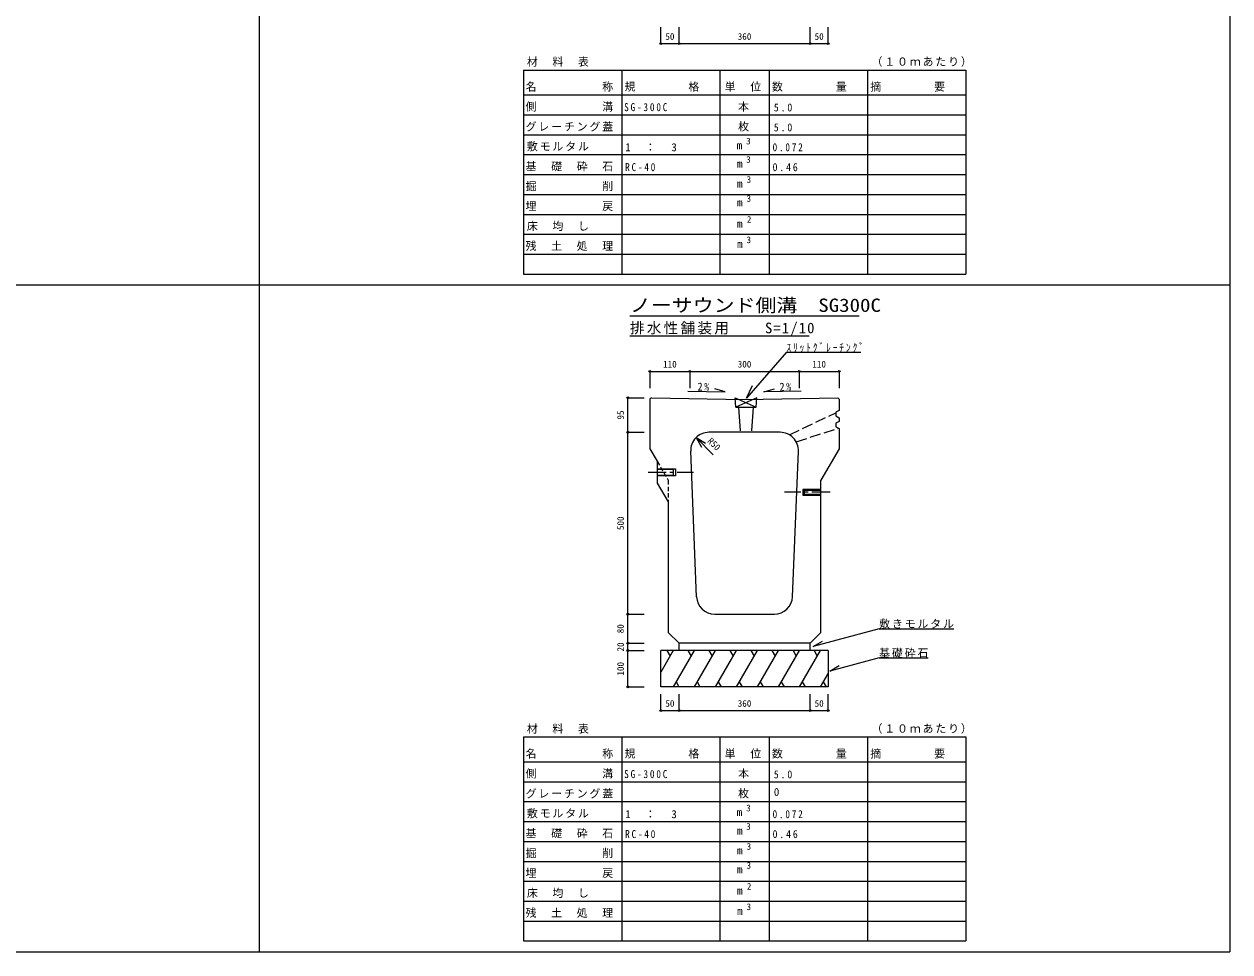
# Model space of a CAD drawing. Units: millimetres at full size, sheet at 1:10. Extents: x -5591 to 2409, y -2765 to 2935.
# Drawn here: x -903 to 2409, y -2765 to -214 of the extents above; entities that cross this region are included whole.
import ezdxf
from ezdxf.enums import TextEntityAlignment as Align

# ---------------------------------------------------------------- set-up
doc = ezdxf.new("R2010")
doc.units = ezdxf.units.MM
doc.header["$LTSCALE"] = 10
doc.header["$PDMODE"] = 32
doc.header["$PDSIZE"] = 5
for name, pattern in [('CHAIN1', [8, 5, -1, 1, -1]), ('DASHED1', [1.8, 1.2, -0.6]), ('DASHED3', [4, 3, -1])]:
    doc.linetypes.add(name, pattern=pattern)
doc.layers.add('0-0_通り芯', color=7, linetype='Continuous')
doc.styles.add('ＭＳ ゴシック', font='')
doc.styles.get('ＭＳ ゴシック').set_extended_font_data('MS Gothic')

msp = doc.modelspace()

# ---------------------------------------------------------------- linework, layer by layer
at = {"layer": '0-0_通り芯', "color": 2}
for p, q in [((-257.39, 2935.48), (-257.39, -2764.52)), ((2409.27, 2935.48), (2409.27, -2764.52)), ((-5590.73, -2764.52), (2409.27, -2764.52))]:
    msp.add_line(p, q, dxfattribs=at)
at = {"layer": '0-0_通り芯', "color": 4}
for p, q in [((845.94, -267.85), (845.94, -222.85)), ((895.94, -267.85), (895.94, -222.85)), ((1255.94, -267.85), (1255.94, -222.85)), ((1305.94, -267.85), (1305.94, -222.85)), ((845.94, -267.85), (895.94, -267.85)), ((895.94, -267.85), (1255.94, -267.85)), ((1255.94, -267.85), (1305.94, -267.85)), ((-5590.73, -931.19), (2409.27, -931.19)), ((815.94, -1168.67), (815.94, -1215.17)), ((815.94, -1168.67), (925.94, -1168.67)), ((925.94, -1168.67), (1225.94, -1168.67)), ((925.94, -1168.67), (925.94, -1215.17)), ((1225.94, -1168.67), (1335.94, -1168.67)), ((1225.94, -1168.67), (1225.94, -1215.17)), ((1335.94, -1168.67), (1335.94, -1215.17)), ((754.94, -1336.19), (754.94, -1241.19)), ((754.94, -1241.19), (799.94, -1241.19)), ((754.94, -1836.19), (754.94, -1336.19)), ((754.94, -1336.19), (799.94, -1336.19)), ((989.63, -1397.84), (942.62, -1350.83)), ((942.62, -1350.83), (957.62, -1376.81)), ((942.62, -1350.83), (968.61, -1365.83)), ((754.94, -1916.19), (754.94, -1836.19)), ((754.94, -1836.19), (799.94, -1836.19)), ((754.94, -1936.19), (754.94, -1916.19)), ((754.94, -1916.19), (799.94, -1916.19)), ((754.94, -2036.19), (754.94, -1936.19)), ((754.94, -1936.19), (799.94, -1936.19)), ((754.94, -2036.19), (799.94, -2036.19)), ((845.94, -2101.19), (845.94, -2056.19)), ((895.94, -2101.19), (895.94, -2056.19)), ((1255.94, -2101.19), (1255.94, -2056.19)), ((1305.94, -2101.19), (1305.94, -2056.19)), ((845.94, -2101.19), (895.94, -2101.19)), ((895.94, -2101.19), (1255.94, -2101.19)), ((1255.94, -2101.19), (1305.94, -2101.19))]:
    msp.add_line(p, q, dxfattribs=at)
at = {"layer": '0-0_通り芯'}
for p, q in [((468.44, -340.31), (1683.44, -340.31)), ((468.44, -340.31), (468.44, -463.43)), ((738.44, -340.31), (738.44, -463.43)), ((1008.44, -340.31), (1008.44, -463.43)), ((1143.44, -340.31), (1143.44, -463.43)), ((1413.44, -340.31), (1413.44, -463.43)), ((1683.44, -340.31), (1683.44, -463.43)), ((468.44, -408.71), (1683.44, -408.71)), ((468.44, -463.43), (1683.44, -463.43)), ((468.44, -463.43), (468.44, -901.19)), ((738.44, -463.43), (738.44, -901.19)), ((1008.44, -463.43), (1008.44, -901.19)), ((1143.44, -463.43), (1143.44, -901.19)), ((1413.44, -463.43), (1413.44, -901.19)), ((1683.44, -463.43), (1683.44, -901.19)), ((468.44, -518.15), (1683.44, -518.15)), ((468.44, -572.87), (1683.44, -572.87)), ((468.44, -627.59), (1683.44, -627.59)), ((468.44, -682.31), (1683.44, -682.31)), ((468.44, -737.03), (1683.44, -737.03)), ((468.44, -791.75), (1683.44, -791.75)), ((468.44, -846.47), (1683.44, -846.47)), ((468.44, -901.19), (1683.44, -901.19)), ((553.94, -901.19), (1462.94, -901.19)), ((760.94, -1016.19), (1390.94, -1016.19)), ((760.94, -1071.19), (1253.44, -1071.19)), ((1190.8, -1116.27), (1395.8, -1116.27)), ((835.94, -1436.19), (885.94, -1436.19)), ((880.94, -1438.19), (835.94, -1438.19)), ((835.94, -1454.19), (880.94, -1454.19)), ((885.94, -1456.19), (835.94, -1456.19)), ((880.94, -1454.19), (880.94, -1438.19)), ((885.94, -1436.19), (885.94, -1456.19)), ((1235.94, -1493.19), (1235.94, -1509.19)), ((1285.94, -1493.19), (1235.94, -1493.19)), ((1235.94, -1509.19), (1285.94, -1509.19)), ((1240.94, -1495.19), (1285.94, -1495.19)), ((1240.94, -1507.19), (1240.94, -1495.19)), ((1285.94, -1507.19), (1240.94, -1507.19)), ((1445.71, -1876.41), (1264.21, -1925.04)), ((1445.71, -1876.41), (1650.71, -1876.41)), ((895.94, -1936.19), (895.94, -1916.19)), ((1255.94, -1936.19), (1255.94, -1916.19)), ((1264.21, -1925.04), (1290.19, -1910.04)), ((879.99, -1936.19), (845.94, -1995.16)), ((1305.94, -1936.19), (845.94, -1936.19)), ((862.69, -1936.19), (871.34, -1951.17)), ((937.72, -1936.19), (879.99, -2036.19)), ((920.42, -1936.19), (929.07, -1951.17)), ((995.46, -1936.19), (937.72, -2036.19)), ((978.16, -1936.19), (986.81, -1951.17)), ((1053.19, -1936.19), (995.46, -2036.19)), ((1035.89, -1936.19), (1044.54, -1951.17)), ((1110.93, -1936.19), (1053.19, -2036.19)), ((1093.63, -1936.19), (1102.28, -1951.17)), ((1168.66, -1936.19), (1110.93, -2036.19)), ((1151.36, -1936.19), (1160.01, -1951.17)), ((1226.4, -1936.19), (1168.66, -2036.19)), ((1209.1, -1936.19), (1217.75, -1951.17)), ((1284.13, -1936.19), (1226.4, -2036.19)), ((1266.83, -1936.19), (1275.48, -1951.17)), ((1445.71, -1956.21), (1580.71, -1956.21)), ((1305.94, -1998.42), (1284.13, -2036.19)), ((887.91, -2022.47), (895.83, -2036.19)), ((945.64, -2022.47), (953.56, -2036.19)), ((1003.38, -2022.47), (1011.3, -2036.19)), ((1061.11, -2022.47), (1069.03, -2036.19)), ((1118.85, -2022.47), (1126.77, -2036.19)), ((1176.58, -2022.47), (1184.51, -2036.19)), ((1234.32, -2022.47), (1242.24, -2036.19)), ((1292.05, -2022.47), (1299.98, -2036.19)), ((468.44, -2173.64), (1683.44, -2173.64)), ((468.44, -2173.64), (468.44, -2296.76)), ((738.44, -2173.64), (738.44, -2296.76)), ((1008.44, -2173.64), (1008.44, -2296.76)), ((1143.44, -2173.64), (1143.44, -2296.76)), ((1413.44, -2173.64), (1413.44, -2296.76)), ((1683.44, -2173.64), (1683.44, -2296.76)), ((468.44, -2242.04), (1683.44, -2242.04)), ((468.44, -2296.76), (1683.44, -2296.76)), ((468.44, -2296.76), (468.44, -2734.52)), ((738.44, -2296.76), (738.44, -2734.52)), ((1008.44, -2296.76), (1008.44, -2734.52)), ((1143.44, -2296.76), (1143.44, -2734.52)), ((1413.44, -2296.76), (1413.44, -2734.52)), ((1683.44, -2296.76), (1683.44, -2734.52)), ((468.44, -2351.48), (1683.44, -2351.48)), ((468.44, -2406.2), (1683.44, -2406.2)), ((468.44, -2460.92), (1683.44, -2460.92)), ((468.44, -2515.64), (1683.44, -2515.64)), ((468.44, -2570.36), (1683.44, -2570.36)), ((468.44, -2625.08), (1683.44, -2625.08)), ((468.44, -2679.8), (1683.44, -2679.8)), ((468.44, -2734.52), (1683.44, -2734.52)), ((553.94, -2734.52), (1462.94, -2734.52))]:
    msp.add_line(p, q, dxfattribs=at)
at = {"layer": '0-0_通り芯', "color": 3}
for p, q in [((819.94, -1241.19), (1075.94, -1246.19)), ((1051.94, -1267.19), (1049.94, -1241.79)), ((1049.94, -1241.79), (1107.94, -1267.19)), ((1109.94, -1241.79), (1051.94, -1267.19)), ((1075.94, -1246.19), (1331.94, -1241.19)), ((1107.94, -1267.19), (1109.94, -1241.79)), ((1051.94, -1267.19), (1107.94, -1267.19)), ((1064.94, -1332.19), (1059.94, -1267.19)), ((1099.94, -1267.19), (1094.94, -1332.19)), ((1335.94, -1276.19), (1326.94, -1281.19)), ((1326.94, -1281.19), (1326.94, -1291.19)), ((1326.94, -1291.19), (1335.94, -1296.19)), ((1173.9, -1336.19), (977.98, -1336.19)), ((815.94, -1381.19), (835.94, -1415.83)), ((944.02, -1788.18), (928.02, -1388.18)), ((1207.86, -1788.18), (1223.86, -1388.18)), ((1335.94, -1381.19), (1285.94, -1467.79)), ((835.94, -1415.83), (835.94, -1475.83)), ((835.94, -1475.83), (865.94, -1527.79)), ((865.94, -1527.79), (865.94, -1886.19)), ((993.98, -1836.19), (1157.9, -1836.19)), ((895.94, -1916.19), (865.94, -1886.19)), ((1255.94, -1916.19), (895.94, -1916.19))]:
    msp.add_line(p, q, dxfattribs=at)
at = {"layer": '0-0_通り芯', "color": 3, "linetype": 'DASHED3'}
for p, q in [((1199.03, -1342.76), (1326.94, -1282.58)), ((1218.05, -1362.09), (1333.86, -1325.03))]:
    msp.add_line(p, q, dxfattribs=at)
at = {"layer": '0-0_通り芯', "color": 3, "linetype": 'DASHED1'}
for p, q in [((835.94, -1415.83), (865.94, -1467.79)), ((865.94, -1467.79), (865.94, -1527.79)), ((865.94, -1467.79), (865.94, -1527.79))]:
    msp.add_line(p, q, dxfattribs=at)
at = {"layer": '0-0_通り芯', "linetype": 'CHAIN1'}
for p, q in [((810.94, -1446.19), (935.94, -1446.19)), ((1310.94, -1501.19), (1185.94, -1501.19))]:
    msp.add_line(p, q, dxfattribs=at)
at = {"layer": '0-0_通り芯'}
for points in [[(1190.8, -1116.27), (1081.69, -1242.32), (1097.77, -1207.97)], [(919.97, -1223.42), (1022.86, -1225.24), (994.02, -1216.97)], [(1231.91, -1223.42), (1129.02, -1225.24), (1157.86, -1216.97)], [(1305.94, -1936.19), (1305.94, -2036.19), (845.94, -2036.19), (845.94, -1936.19)], [(1445.71, -1956.21), (1309.83, -1992.62), (1335.81, -1977.62)]]:
    msp.add_lwpolyline(points, dxfattribs=at)
at = {"layer": '0-0_通り芯', "color": 3}
for points in [[(819.94, -1241.19), (815.94, -1245.19), (815.94, -1381.19)], [(1331.94, -1241.19), (1335.94, -1245.19), (1335.94, -1276.19)], [(1335.94, -1296.19), (1335.94, -1306.19), (1326.94, -1311.19), (1326.94, -1321.19), (1335.94, -1326.19), (1335.94, -1381.19)], [(1255.94, -1916.19), (1285.94, -1886.19), (1285.94, -1467.79)]]:
    msp.add_lwpolyline(points, dxfattribs=at)
for centre, start, end in [((977.98, -1386.19), 90, 182.29061), ((1173.9, -1386.19), 357.70947, 90), ((993.98, -1786.19), 182.29061, 270), ((1157.9, -1786.19), 270, 357.70947)]:
    msp.add_arc(centre, 50, start, end, dxfattribs=at)
at = {"layer": '0-0_通り芯', "color": 4}
for p in [(845.94, -267.85), (895.94, -267.85), (1255.94, -267.85), (1305.94, -267.85), (815.94, -1168.67), (925.94, -1168.67), (1225.94, -1168.67), (1335.94, -1168.67), (754.94, -1241.19), (754.94, -1336.19), (754.94, -1836.19), (754.94, -1916.19), (754.94, -1936.19), (754.94, -2036.19), (845.94, -2101.19), (895.94, -2101.19), (1255.94, -2101.19), (1305.94, -2101.19)]:
    msp.add_point(p, dxfattribs=at)

# ---------------------------------------------------------------- texts
at = {"layer": '0-0_通り芯', "color": 4, "style": 'ＭＳ ゴシック'}
for s, p in [('50', (858.44, -262.85)), ('360', (1057.19, -262.85)), ('50', (1268.44, -262.85)), ('3', (1080.46, -550.25)), ('3', (1080.46, -600.86)), ('3', (1081.63, -655.92)), ('3', (1081.36, -708.18)), ('2', (1082.26, -765.71)), ('3', (1081.36, -821.79)), ('110', (852.19, -1163.67)), ('300', (1057.19, -1163.67)), ('110', (1262.19, -1163.67)), ('50', (858.44, -2096.19)), ('360', (1057.19, -2096.19)), ('50', (1268.44, -2096.19)), ('3', (1080.46, -2383.58)), ('3', (1080.46, -2434.2)), ('3', (1081.63, -2489.26)), ('3', (1081.36, -2541.51)), ('2', (1082.26, -2599.04)), ('3', (1081.36, -2655.13))]:
    msp.add_text(s, height=18.33, dxfattribs=at).set_placement(p, align=Align.BOTTOM_LEFT)
at = {"layer": '0-0_通り芯', "style": 'ＭＳ ゴシック'}
for s, p in [('m', (1054.36, -564.61)), ('m', (1055.26, -615.23)), ('m', (1055.26, -669.95)), ('m', (1055.26, -721.93)), ('m', (1055.35, -780.07)), ('m', (1055.53, -836.16)), ('0', (1156.44, -2342.54)), ('m', (1054.36, -2397.94)), ('m', (1055.26, -2448.56)), ('m', (1055.26, -2503.28)), ('m', (1055.26, -2555.26)), ('m', (1055.35, -2613.4)), ('m', (1055.53, -2669.49))]:
    msp.add_text(s, height=21.99, dxfattribs=at).set_placement(p, align=Align.BOTTOM_LEFT)
at = {"layer": '0-0_通り芯', "color": 3, "style": 'ＭＳ ゴシック', "width": 1.15}
msp.add_text('ノーサウンド側溝\u3000SG300C', height=36.66, dxfattribs=at).set_placement((760.94, -1016.19), align=Align.BOTTOM_LEFT)
at = {"layer": '0-0_通り芯', "color": 4, "style": 'ＭＳ ゴシック'}
for s, rotation, p in [('95', 90, (749.94, -1301.19)), ('R50', 315, (968.61, -1365.83)), ('500', 90, (749.94, -1604.94)), ('80', 90, (749.94, -1888.69)), ('20', 90, (749.94, -1938.69)), ('100', 90, (749.94, -2004.94))]:
    msp.add_text(s, height=18.33, rotation=rotation, dxfattribs=at).set_placement(p, align=Align.BOTTOM_LEFT)
at = {"layer": '0-0_通り芯', "attachment_point": 7, "style": 'ＭＳ ゴシック'}
for s, insert, char_height in [('\\T1.17;材\u3000料\u3000表', (477.94, -331.37), 21.99), ('\\T1.17;（１０ｍあたり）', (1424.69, -331.37), 21.99), ('\\T1.17;名\u3000\u3000\u3000\u3000\u3000称', (474.44, -399.77), 21.99), ('\\T1.17;規\u3000\u3000\u3000\u3000格', (746.19, -399.77), 21.99), ('\\T1.17;単\u3000位', (1021.44, -399.77), 21.99), ('\\T1.17;数\u3000\u3000\u3000\u3000量', (1151.19, -399.77), 21.99), ('\\T1.17;摘\u3000\u3000\u3000\u3000要', (1421.19, -399.77), 21.99), ('\\T1.17;側\u3000\u3000\u3000\u3000\u3000溝', (474.44, -454.49), 21.99), ('\\T1.17;\u3000本', (1023.19, -454.49), 21.99), ('\\T1.39;\\W0.85;SG-300C', (745.19, -453.7), 21.99), ('\\T1.38;\\W0.9;5.0', (1156.44, -454.49), 21.99), ('\\T1.17;グレーチング蓋', (474.44, -509.21), 21.99), ('\\T1.17;\u3000枚', (1023.19, -509.21), 21.99), ('\\T1.38;\\W0.9;5.0', (1156.44, -509.21), 21.99), ('\\T1.17;敷モルタル', (477.94, -563.93), 21.99), ('\\T1.21;1\u3000：\u30003', (747.94, -563.93), 21.99), ('\\T1.38;\\W0.85;0.072', (1152.94, -563.93), 21.99), ('\\T1.17;基\u3000礎\u3000砕\u3000石', (474.44, -618.65), 21.99), ('\\T1.38;\\W0.85;RC-40', (747.94, -618.65), 21.99), ('\\T1.38;\\W0.9;0.46', (1152.94, -618.65), 21.99), ('\\T1.17;掘\u3000\u3000\u3000\u3000\u3000削', (474.44, -673.37), 21.99), ('\\T1.17;埋\u3000\u3000\u3000\u3000\u3000戻', (474.44, -728.09), 21.99), ('\\T1.17;床\u3000均\u3000し', (477.94, -782.81), 21.99), ('\\T1.17;残\u3000土\u3000処\u3000理', (474.44, -837.53), 21.99), ('\\T1.16;排水性舗装用\u3000\u3000S=1/10', (760.94, -1071.19), 29.33), ('\\T1.39;\\W0.85;ｽﾘｯﾄｸﾞﾚｰﾁﾝｸﾞ', (1190.8, -1116.27), 21.99), ('\\T1.17;敷きモルタル', (1445.71, -1876.41), 21.99), ('\\T1.17;基礎砕石', (1445.71, -1956.21), 21.99), ('\\T1.17;材\u3000料\u3000表', (477.94, -2164.7), 21.99), ('\\T1.17;（１０ｍあたり）', (1424.69, -2164.7), 21.99), ('\\T1.17;名\u3000\u3000\u3000\u3000\u3000称', (474.44, -2233.1), 21.99), ('\\T1.17;規\u3000\u3000\u3000\u3000格', (746.19, -2233.1), 21.99), ('\\T1.17;単\u3000位', (1021.44, -2233.1), 21.99), ('\\T1.17;数\u3000\u3000\u3000\u3000量', (1151.19, -2233.1), 21.99), ('\\T1.17;摘\u3000\u3000\u3000\u3000要', (1421.19, -2233.1), 21.99), ('\\T1.17;側\u3000\u3000\u3000\u3000\u3000溝', (474.44, -2287.82), 21.99), ('\\T1.39;\\W0.85;SG-300C', (745.19, -2287.03), 21.99), ('\\T1.17;\u3000本', (1023.19, -2287.82), 21.99), ('\\T1.38;\\W0.9;5.0', (1156.44, -2287.82), 21.99), ('\\T1.17;グレーチング蓋', (474.44, -2342.54), 21.99), ('\\T1.17;\u3000枚', (1023.19, -2342.54), 21.99), ('\\T1.17;敷モルタル', (477.94, -2397.26), 21.99), ('\\T1.21;1\u3000：\u30003', (747.94, -2397.26), 21.99), ('\\T1.38;\\W0.85;0.072', (1152.94, -2397.26), 21.99), ('\\T1.17;基\u3000礎\u3000砕\u3000石', (474.44, -2451.98), 21.99), ('\\T1.38;\\W0.85;RC-40', (747.94, -2451.98), 21.99), ('\\T1.38;\\W0.9;0.46', (1152.94, -2451.98), 21.99), ('\\T1.17;掘\u3000\u3000\u3000\u3000\u3000削', (474.44, -2506.7), 21.99), ('\\T1.17;埋\u3000\u3000\u3000\u3000\u3000戻', (474.44, -2561.42), 21.99), ('\\T1.17;床\u3000均\u3000し', (477.94, -2616.14), 21.99), ('\\T1.17;残\u3000土\u3000処\u3000理', (474.44, -2670.86), 21.99)]:
    msp.add_mtext(s, dxfattribs=dict(at, insert=insert, char_height=char_height))
at = {"layer": '0-0_通り芯', "char_height": 21.99, "attachment_point": 7, "style": 'ＭＳ ゴシック'}
for insert, rotation in [((946.89, -1221.87), 358.986), ((1172.49, -1222.45), 1.014)]:
    msp.add_mtext('\\T1.36;\\W0.9;2%', dxfattribs=dict(at, insert=insert, rotation=rotation))

doc.saveas('drawing.dxf')
